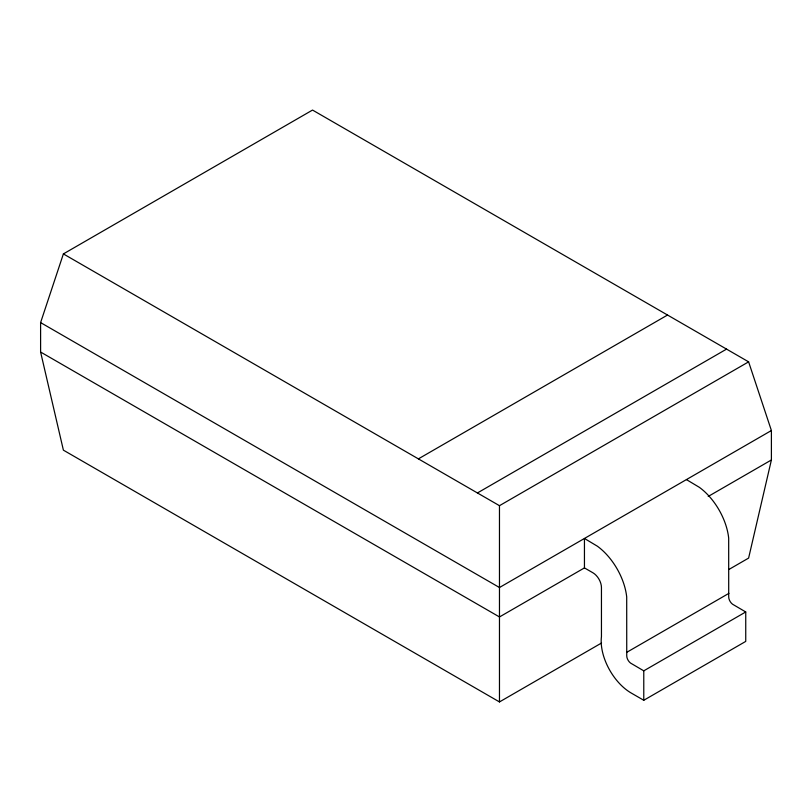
<?xml version="1.0" encoding="UTF-8"?>
<svg xmlns="http://www.w3.org/2000/svg" width="812" height="812" viewBox="0 0 812 812"><rect width="100%" height="100%" fill="white"/><g stroke="black" fill="none" stroke-linecap="round" stroke-linejoin="round"><path stroke-width="1.22" d="M584.447 567.903L584.447 538.468L597.388 546.212A48.152 27.801 60 0 1 626.702 596.972L626.742 655.832A6.293 3.634 60 0 0 630.559 663.079L643.774 670.834L745.741 611.964L745.741 641.399L643.774 700.269L631.188 693.012A42.437 24.502 60 0 1 601.448 636.588L601.448 587.523A12.018 6.943 60 0 0 592.953 572.805L584.447 567.903L499.471 616.958L40.6 352.032L40.6 322.597L63.387 253.912L312.529 110.067L748.613 361.847L771.4 430.533L771.4 459.968L748.613 558.088L728.861 569.496M686.424 479.587L699.365 487.332A48.152 27.801 60 0 1 728.679 538.102L728.709 596.962A6.293 3.634 60 0 0 732.536 604.209L745.741 611.964M418.393 458.871L667.535 315.036M477.426 492.955L726.567 349.109M63.387 253.912L499.471 505.683L748.613 361.847M771.4 430.533L499.471 587.523L40.6 322.597M708.216 496.447L771.4 459.968M40.6 352.032L63.387 450.152L499.471 701.933L601.55 643.002M626.935 652.219L728.912 593.349M643.774 670.834L643.774 700.269M499.471 505.683L499.471 701.933"/></g></svg>
